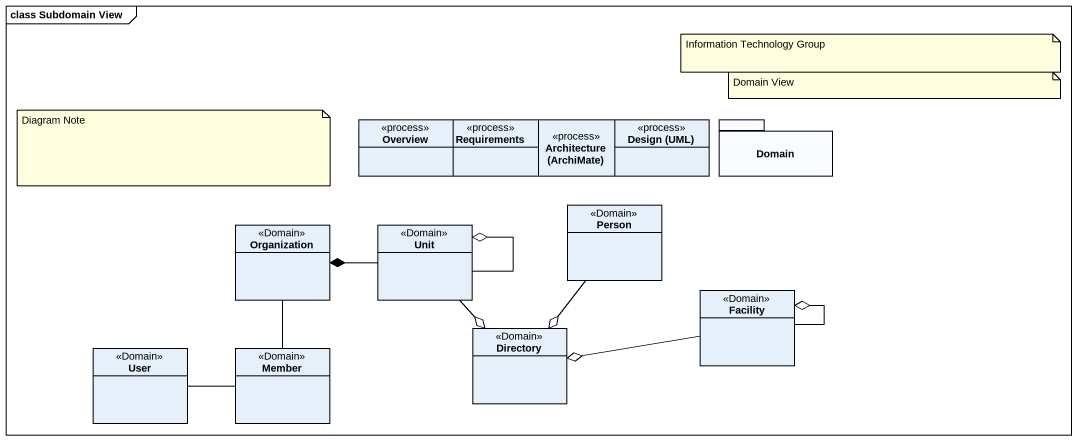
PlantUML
@startuml
mainframe class Subdomain View
hide circle
hide empty members
class Overview <<process>>
class Requirements <<process>>
class "Architecture (ArchiMate)" as Architecture_ArchiMate <<process>>
class "Design (UML)" as Design_UML <<process>>
package Domain {
}
class "Person" as Person_ <<Domain>>
class Organization <<Domain>>
class Unit <<Domain>>
class Facility <<Domain>>
class Directory <<Domain>>
class User <<Domain>>
class Member <<Domain>>
Person_ --o Directory
Organization -- Member
Unit -left-* Organization
Unit --o Unit
Unit --o Directory
Facility --o Facility
Facility -left-o Directory
User -right- Member
note as N1
  Information Technology Group
end note
note as N2
  Domain View
end note
note as N3
  Diagram Note
end note
@enduml
